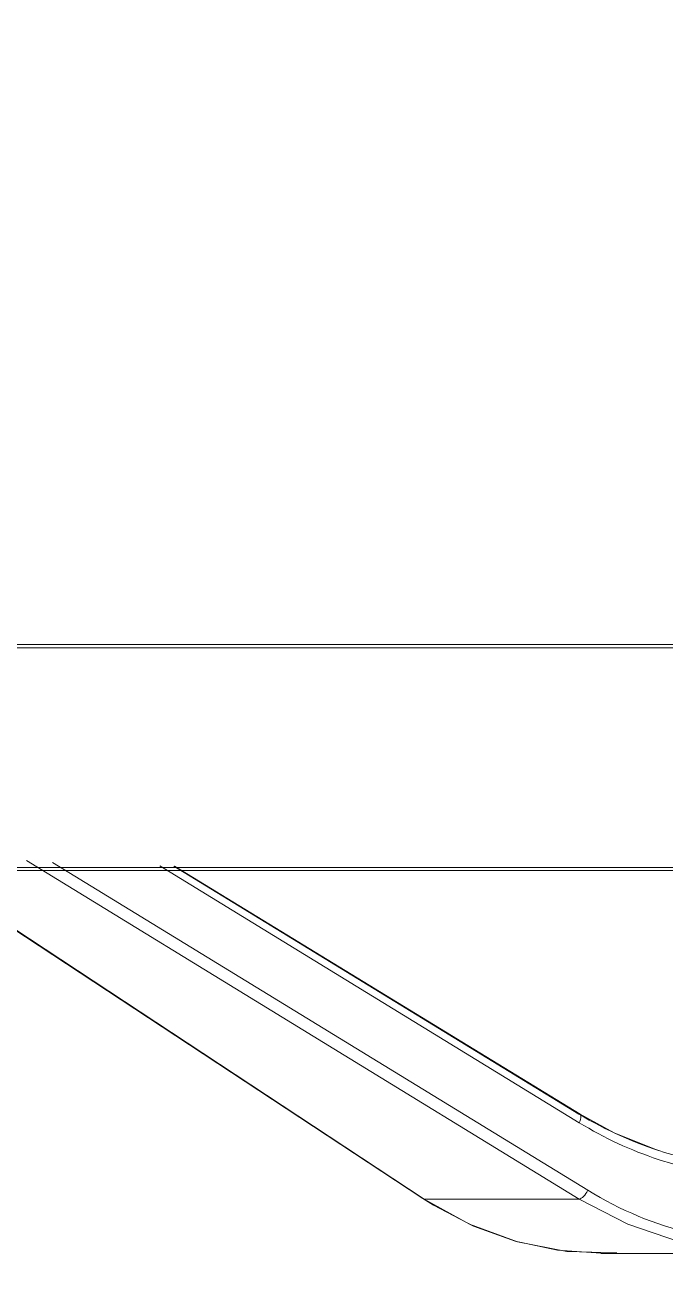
# Model space of a CAD drawing. Header units: millimetres. Extents: x -69706 to 52883, y -6882 to 68885.
# Drawn here: x 41311.2 to 41356.4, y 66718.2 to 66805.7 of the extents above; entities that cross this region are included whole.
import ezdxf

# ---------------------------------------------------------------- set-up
doc = ezdxf.new("R2010")
doc.units = ezdxf.units.MM
doc.layers.add('XFM7P20PCW$0$M-EQPM-3', color=252, linetype='Continuous', lineweight=9)
doc.layers.add('XFM7P20PCW$0$SH-TEXT', color=252, linetype='Continuous')
doc.styles.add('XFM7P20PCW$0$aa-txt', font='isocp.shx', dxfattribs={"bigfont": 'chineset'})
doc.dimstyles.new('XFM7P20PCW$0$adim-5', dxfattribs={"dimscale": 10, "dimtxt": 0.25, "dimasz": 0.25, "dimexe": 0.1, "dimexo": 0.5, "dimgap": 0.15, "dimtad": 0, "dimdec": 4, "dimlfac": 5, "dimdsep": 46, "dimtxsty": 'XFM7P20PCW$0$aa-txt', "dimcen": 2.5, "dimclrd": 3, "dimclre": 3, "dimclrt": 256, "dimadec": 0, "dimazin": 0, "dimtfac": 1, "dimtdec": 4, "dimtmove": 0, "dimatfit": 3, "dimfxl": 1, "dimtolj": 1, "dimtzin": 0, "dimarcsym": 0})

# ---------------------------------------------------------------- blocks, each defined once
blk = doc.blocks.new('XFM7P20PCW$0$A$C33a3deab')
at = {"layer": 'XFM7P20PCW$0$M-EQPM-3'}
for p, q in [((372.489, 1969.905), (607.511, 1969.905)), ((372.489, 1969.905), (607.511, 1969.905)), ((606.611, 1969.674), (373.389, 1969.674)), ((606.611, 1969.674), (377.817, 1969.674)), ((523.775, 1931.37), (561.556, 1954.51)), ((563.375, 1954.641), (524.378, 1930.756)), ((607.511, 1953.938), (372.489, 1953.938)), ((551.612, 1953.938), (499.419, 1953.938)), ((503.093, 1954.169), (606.611, 1954.169)), ((503.093, 1954.169), (553.01, 1954.169)), ((552.931, 1954.26), (524.326, 1936.74)), ((553.973, 1954.268), (524.38, 1936.143)), ((524.399, 1936.756), (552.978, 1954.26)), ((535.323, 1930.756), (571.052, 1954.296)), ((535.416, 1930.785), (571.316, 1954.437)), ((535.323, 1930.756), (524.378, 1930.756)), ((510.984, 1926.922), (522.85, 1926.922))]:
    blk.add_line(p, q, dxfattribs=at)
at = {"layer": 'XFM7P20PCW$0$M-EQPM-3', "flags": 128}
for points in [[(564.811, 1969.908), (561.132, 1969.908), (557.34, 1969.908), (553.44, 1969.908), (549.438, 1969.908), (545.341, 1969.908), (541.156, 1969.908), (536.888, 1969.908), (532.546, 1969.908), (528.136, 1969.908), (523.665, 1969.908), (519.139, 1969.908), (514.568, 1969.908), (509.957, 1969.908), (505.314, 1969.908), (500.646, 1969.908), (495.962, 1969.908), (491.267, 1969.908), (486.571, 1969.908), (481.881, 1969.908), (477.203, 1969.908), (472.546, 1969.908)], [(470.043, 1969.908), (474.686, 1969.908), (479.354, 1969.908), (484.038, 1969.908), (488.732, 1969.908), (493.428, 1969.908), (498.119, 1969.908), (502.797, 1969.908), (507.454, 1969.908), (512.083, 1969.908), (516.677, 1969.908), (521.228, 1969.908), (525.729, 1969.908), (530.173, 1969.908), (534.553, 1969.908), (538.862, 1969.908), (543.092, 1969.908), (547.238, 1969.908), (551.291, 1969.908), (555.247, 1969.908), (559.099, 1969.908), (562.84, 1969.908), (566.464, 1969.908)], [(470.043, 1953.935), (474.686, 1953.935), (479.354, 1953.935), (484.038, 1953.935), (488.732, 1953.935), (493.428, 1953.935), (498.119, 1953.935), (502.797, 1953.935), (507.454, 1953.935), (512.083, 1953.935), (516.677, 1953.935), (521.228, 1953.935), (525.729, 1953.935), (530.173, 1953.935), (534.553, 1953.935), (538.862, 1953.935), (543.092, 1953.935), (547.238, 1953.935), (551.291, 1953.935), (555.247, 1953.935), (559.099, 1953.935), (562.84, 1953.935), (566.464, 1953.935)], [(552.588, 1953.935), (549.438, 1953.935), (545.341, 1953.935), (541.156, 1953.935), (536.888, 1953.935), (532.546, 1953.935), (528.136, 1953.935), (523.665, 1953.935), (519.139, 1953.935), (514.568, 1953.935), (509.957, 1953.935), (505.314, 1953.935), (500.646, 1953.935), (499.411, 1953.935)], [(518.818, 1934.191), (521.909, 1935.428), (524.326, 1936.74)], [(524.378, 1930.756), (520.939, 1928.977), (517.315, 1927.736), (513.575, 1927.056), (509.786, 1926.95), (506.019, 1927.42)], [(521.734, 1926.95), (525.263, 1927.056), (528.746, 1927.736), (532.12, 1928.977), (535.323, 1930.756)], [(522.855, 1926.923), (525.907, 1927.137), (528.904, 1927.775), (531.841, 1928.837), (534.676, 1930.316), (535.416, 1930.785)]]:
    blk.add_lwpolyline(points, dxfattribs=at)
at = {"layer": 'XFM7P20PCW$0$M-EQPM-3', "extrusion": (0, 0, -1)}
for centre, start_param, end_param in [((524.691, 1936.143), 4.946657, 6.547814), ((524.086, 1931.37), 3.406222, 4.946657)]:
    blk.add_ellipse(centre, major_axis=(-0.366, 0.597), ratio=0.38964, start_param=start_param, end_param=end_param, dxfattribs=at)
at = {"layer": 'XFM7P20PCW$0$M-EQPM-3'}
for points, knots in [([(524.38, 1936.143), (522.609, 1935.058), (518.863, 1933.324), (513.542, 1932.228), (508.822, 1932.187), (506.15, 1932.589), (504.832, 1932.896)], [-1, -1, -1, -1, -0.7, -0.4, -0.2, 0, 0, 0, 0]), ([(505.767, 1933.47), (506.07, 1933.405), (506.539, 1933.313), (507.191, 1933.205), (507.691, 1933.133), (508.211, 1933.07), (508.747, 1933.016), (509.291, 1932.974), (510.01, 1932.934), (510.902, 1932.914), (512.336, 1932.943), (514.126, 1933.097), (516.261, 1933.466), (519.775, 1934.385), (522.483, 1935.6), (524.399, 1936.756)], [0, 0, 0, 0, 0.055556, 0.083333, 0.111111, 0.138889, 0.166667, 0.194444, 0.222222, 0.277778, 0.333333, 0.444444, 0.555556, 0.666667, 1, 1, 1, 1]), ([(504.832, 1928.328), (506.742, 1927.861), (510.653, 1927.388), (517.172, 1928.166), (521.489, 1929.969), (523.775, 1931.37)], [-1, -1, -1, -1, -0.7, -0.4, 0, 0, 0, 0])]:
    blk.add_open_spline(points, degree=3, knots=knots, dxfattribs=at)
blk = doc.blocks.new('XFM7P20PCW$0$A$Cd4ff1465')
at = {"layer": 'XFM7P20PCW$0$SH-TEXT', "annotation_type": 0, "has_hookline": 1, "hookline_direction": 0}
for points in [[(220.0127, 83.3494), (229.1905, 72.2775), (231.6905, 72.2775)], [(217.6505, 78.9488), (225.9263, 67.751), (228.4263, 67.751)]]:
    blk.add_leader(points, dimstyle='XFM7P20PCW$0$adim-5', dxfattribs=at)
at = {"layer": 'XFM7P20PCW$0$SH-TEXT', "annotation_type": 0, "has_hookline": 1, "hookline_direction": 0, "horizontal_direction": (-1, 0, 0)}
blk.add_leader([(309.7085, 78.9488), (301.4326, 67.751), (298.9326, 67.751)], dimstyle='XFM7P20PCW$0$adim-5', dxfattribs=at)

msp = doc.modelspace()

# ---------------------------------------------------------------- block references
at = {"xscale": 30, "yscale": 30, "zscale": 30}
msp.add_blockref('XFM7P20PCW$0$A$Cd4ff1465', (33168.778, 64392.725), dxfattribs=at)
at = {"xscale": -1}
msp.add_blockref('XFM7P20PCW$0$A$C33a3deab', (41874.712, 64792.078), dxfattribs=at)

doc.saveas('drawing.dxf')
